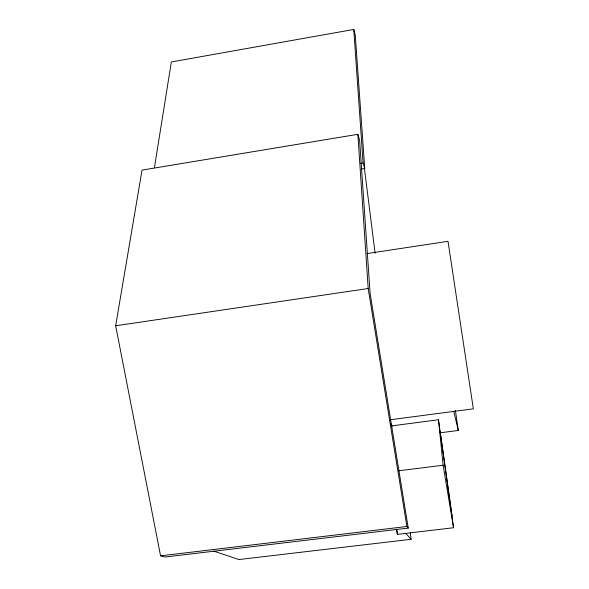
<?xml version="1.0" encoding="UTF-8"?>
<svg xmlns="http://www.w3.org/2000/svg" width="589" height="589" viewBox="0 0 589 589"><rect width="100%" height="100%" fill="white"/><g stroke="black" fill="none" stroke-linecap="round" stroke-linejoin="round"><path stroke-width="0.88" d="M154.406 167.791L171.347 61.955L353.775 29.45L355.285 35.414L364.753 168.469L361.182 169.05M115.658 325.776L142.045 170.096L357.854 134.314L359.599 140.189L370.098 293.344L408.251 528.097L164.986 557.032L160.576 555.839L115.658 325.776L368.191 288.514L357.854 134.314M360.38 163.425L363.089 162.984L364.753 168.469M366.903 253.609L448.008 241.306L473.342 408.818L389.808 419.832M391.545 425.906L438.488 419.751L453.559 527.737L397.42 534.385L396.419 529.113M440.145 432.812L458.308 430.456L455.4 410.489M398.429 470.839L443.112 465.222L453.559 527.737M160.576 555.839L406.903 526.485L408.251 528.097M410.305 532.92L411.107 539.296L238.876 559.55L213.844 551.135M405.873 533.443L411.107 539.296M390.824 423.955L392.083 426.333M451.851 515.53L452.094 516.067L440.079 431.111M453.685 411.166L458.308 430.456M368.191 288.514L406.903 526.485M364.326 167.666L375.105 253.255M396.898 530.093L397.42 534.385M438.488 419.751L443.112 465.222M353.775 29.45L363.089 162.984"/></g></svg>
